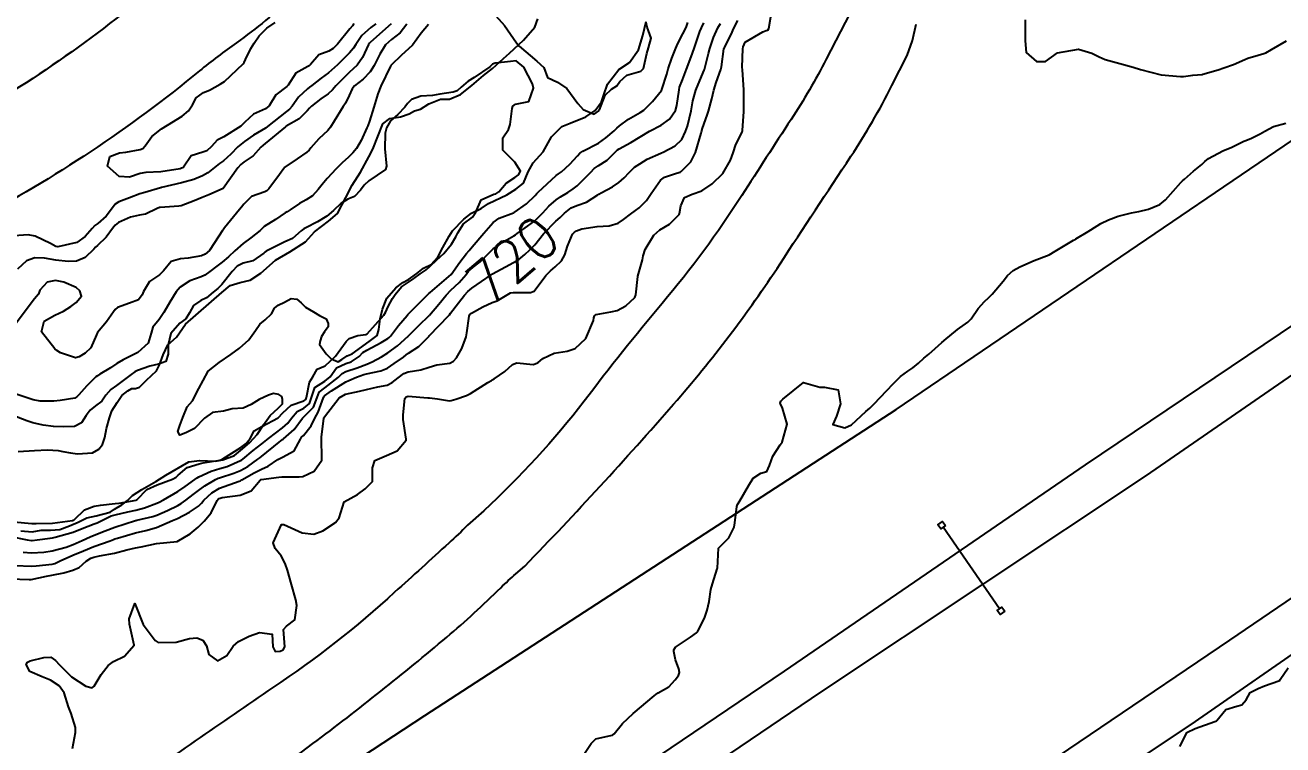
# Model space of a CAD drawing. Header units: metres. Extents: x 307586 to 320046, y 7427249 to 7434250.
# Drawn here: x 312959.3 to 313080.1, y 7432183.1 to 7432252.3 of the extents above; entities that cross this region are included whole.
import ezdxf
from ezdxf.enums import TextEntityAlignment as Align

# ---------------------------------------------------------------- set-up
doc = ezdxf.new("R2010")
doc.units = ezdxf.units.M
doc.header["$MEASUREMENT"] = 0
for name, color, linetype in [('Cotas', 45, 'Continuous'), ('Curvas de Nivel 1m', 11, 'Continuous'), ('Curvas de Nivel 5m', 15, 'Continuous'), ('Divisa', 42, 'FENCELINE2'), ('Hidrografia', 140, 'Continuous'), ('Linha Férrea', 20, 'Continuous'), ('Portico', 45, 'Continuous'), ('Vias Primárias', 230, 'Continuous')]:
    doc.layers.add(name, color=color, linetype=linetype)
doc.styles.add('Style-STANDARD', font='STANDARD.shx')
doc.linetypes.add('FENCELINE2', pattern='A,0.25,-0.1,[132,ltypeshp.shx,S=0.1,R=0,X=-0.1,Y=0],-0.1,1', length=1.45)

msp = doc.modelspace()

# ---------------------------------------------------------------- linework, layer by layer
at = {"layer": 'Curvas de Nivel 1m', "flags": 128}
for points, elevation in [([(312963.86, 7432182.77), (312964.14, 7432184.31), (312964.14, 7432184.77), (312963.71, 7432186.11), (312963.46, 7432186.77), (312963.05, 7432188.1), (312962.58, 7432188.79), (312961.75, 7432189.34), (312960.93, 7432189.63), (312959.76, 7432190.17), (312959.4, 7432190.82), (312959.54, 7432191.06), (312959.78, 7432191.18), (312961.1, 7432191.49), (312961.78, 7432191.54), (312962.22, 7432191.23), (312962.59, 7432190.79), (312963.76, 7432189.64), (312965.12, 7432188.76), (312965.74, 7432188.58), (312965.92, 7432188.75), (312966.62, 7432189.88), (312967.29, 7432190.73), (312967.78, 7432191.13), (312968.85, 7432191.64), (312969.79, 7432192.7), (312969.33, 7432194.7), (312969.31, 7432195.21), (312969.84, 7432196.7), (312970.64, 7432194.69), (312971.8, 7432193.13), (312972.08, 7432192.96), (312973.8, 7432192.97), (312975.1, 7432193.34), (312975.8, 7432193.38), (312976.36, 7432193.18), (312976.74, 7432192.62), (312976.95, 7432191.78), (312977.78, 7432191.19), (312978.69, 7432191.69), (312979.28, 7432192.59), (312979.8, 7432193.04), (312980.83, 7432193.54), (312981.81, 7432193.9), (312983.03, 7432193.76), (312983.09, 7432192.54), (312983.33, 7432192.07), (312983.79, 7432192.11), (312984.08, 7432192.24), (312984.25, 7432192.53), (312984.13, 7432194.21), (312984.41, 7432194.52), (312985.23, 7432195.11), (312985.4, 7432196.51), (312985.3, 7432197.06), (312984.91, 7432198.52), (312984.51, 7432199.9), (312984.3, 7432200.53), (312983.9, 7432201.27), (312983.34, 7432201.97), (312983.13, 7432202.54), (312983.93, 7432204.3), (312984.16, 7432204.3), (312985.92, 7432203.49), (312987.05, 7432203.37), (312987.92, 7432203.67), (312989.11, 7432204.47), (312989.46, 7432204.94), (312989.96, 7432206.46), (312991.24, 7432207.18), (312991.98, 7432207.71), (312992.68, 7432208.43), (312992.69, 7432209.74), (312992.9, 7432210.43), (312994.02, 7432210.94), (312995.05, 7432211.37), (312995.91, 7432212.39), (312995.91, 7432212.51), (312995.61, 7432214.39), (312995.61, 7432214.85), (312995.77, 7432216.39), (312995.91, 7432216.57), (312996.09, 7432216.64), (312997.98, 7432216.47), (312998.08, 7432216.46), (312998.17, 7432216.46), (312998.93, 7432216.36), (313000.08, 7432216.19), (313000.22, 7432216.2), (313000.67, 7432216.33), (313001.72, 7432216.69), (313002.09, 7432216.88), (313003.75, 7432217.95), (313004.1, 7432218.15), (313004.19, 7432218.2), (313004.36, 7432218.29), (313005.39, 7432219), (313006.12, 7432219.68), (313006.56, 7432219.83), (313008.12, 7432219.67), (313008.55, 7432219.82), (313009.05, 7432220.24), (313010.14, 7432220.76), (313011.38, 7432220.96), (313012.14, 7432221.2), (313013.19, 7432222.18), (313013.91, 7432223.91), (313013.95, 7432224.17), (313014, 7432224.35), (313014.18, 7432224.47), (313015.59, 7432224.74), (313016.18, 7432224.88), (313017.03, 7432225.31), (313017.88, 7432226.13), (313017.98, 7432226.36), (313018.18, 7432228.13), (313018.18, 7432228.17), (313018.23, 7432228.39), (313018.62, 7432229.75), (313018.68, 7432230.12), (313018.88, 7432230.74), (313019.7, 7432232.11), (313020.28, 7432232.61), (313021.22, 7432233.16), (313022.14, 7432234.08), (313022.19, 7432234.19), (313022.31, 7432234.93), (313022.65, 7432235.74), (313023.38, 7432236.06), (313024.33, 7432236.38), (313025.32, 7432237.05), (313026.34, 7432238.03), (313027.08, 7432239.31), (313027.33, 7432240.02), (313027.58, 7432240.82), (313028.19, 7432242.01), (313028.24, 7432242.17), (313028.36, 7432244.01), (313028.36, 7432244.06), (313028.37, 7432246.01), (313028.36, 7432246.09), (313028.22, 7432248.01), (313028.21, 7432248.27), (313028.26, 7432250.01), (313028.29, 7432250.22), (313028.5, 7432250.66), (313030.18, 7432251.66), (313030.51, 7432251.78), (313030.66, 7432251.83), (313030.76, 7432251.98), (313031.01, 7432253.49)], 722), ([(312957.87, 7432199.08), (312959.7, 7432198.99), (312959.87, 7432199.01), (312961.34, 7432199.33), (312961.87, 7432199.41), (312963.02, 7432199.64), (312963.88, 7432199.9), (312964.48, 7432200.16), (312965.16, 7432200.76), (312965.61, 7432201.04), (312965.9, 7432201.15), (312966.45, 7432201.29), (312967.9, 7432201.55), (312969.06, 7432201.87), (312969.91, 7432202.05), (312970.44, 7432202.16), (312971.91, 7432202.48), (312973.91, 7432202.65), (312975.16, 7432203.4), (312975.93, 7432204.02), (312976.23, 7432204.33), (312976.51, 7432204.62), (312977.16, 7432205.4), (312977.74, 7432206.61), (312977.84, 7432206.73), (312977.96, 7432206.8), (312978.24, 7432206.88), (312979.97, 7432207.11), (312981.01, 7432207.53), (312981.89, 7432208.56), (312981.94, 7432208.61), (312981.98, 7432208.62), (312983.69, 7432208.83), (312983.99, 7432208.87), (312985.63, 7432208.88), (312985.99, 7432208.9), (312987.08, 7432209.41), (312987.8, 7432210.49), (312987.82, 7432210.69), (312987.77, 7432212.49), (312987.79, 7432212.73), (312987.99, 7432214.49), (312988, 7432214.54), (312988.06, 7432214.64), (312989.48, 7432216.47), (312990.09, 7432216.82), (312991.43, 7432217.11), (312992.09, 7432217.27), (312993.19, 7432217.52), (312994.1, 7432217.68), (312994.57, 7432217.93), (312995.14, 7432218.4), (312995.69, 7432218.81), (312996.11, 7432218.98), (312997.32, 7432219.17), (312998.12, 7432219.43), (312998.85, 7432219.63), (313000.12, 7432219.8), (313000.47, 7432219.99), (313000.75, 7432220.33), (313001.25, 7432221.22), (313001.67, 7432222.32), (313001.75, 7432222.73), (313001.97, 7432224.32), (313002.03, 7432224.47), (313002.18, 7432224.62), (313003.28, 7432225.21), (313004.19, 7432225.62), (313004.67, 7432225.81), (313005.45, 7432226.28), (313005.93, 7432226.55), (313006.21, 7432226.61), (313007.87, 7432226.59), (313008.21, 7432226.74), (313009.33, 7432228.23), (313009.78, 7432228.68), (313010.24, 7432229.05), (313010.83, 7432229.63), (313011.16, 7432230.21), (313011.42, 7432231.05), (313011.91, 7432232.2), (313012.08, 7432232.4), (313012.28, 7432232.53), (313012.8, 7432232.71), (313014.28, 7432232.93), (313015.42, 7432233.02), (313016.28, 7432233.26), (313016.81, 7432233.63), (313017.46, 7432234.14), (313017.95, 7432234.49), (313018.3, 7432234.75), (313018.99, 7432235.44), (313019.45, 7432236.11), (313020.34, 7432237.39), (313020.74, 7432237.7), (313021.9, 7432238.08), (313022.25, 7432238.18), (313022.35, 7432238.23), (313023.27, 7432239.16), (313023.7, 7432240.06), (313024.25, 7432241.91), (313024.29, 7432242.05), (313024.4, 7432242.41), (313024.82, 7432243.64), (313024.95, 7432244.04), (313025.27, 7432245.2), (313025.46, 7432246.04), (313025.7, 7432246.79), (313026.14, 7432248.03), (313026.2, 7432248.3), (313026.44, 7432250.03), (313026.45, 7432250.07), (313026.49, 7432250.15), (313027.13, 7432251.41), (313027.4, 7432252.02), (313027.78, 7432252.76)], 721), ([(312957.92, 7432203.15), (312959.5, 7432202.82), (312959.91, 7432202.75), (312959.98, 7432202.75), (312960.45, 7432202.81), (312961.72, 7432202.99), (312961.92, 7432203.01), (312962.18, 7432203.06), (312963.92, 7432203.57), (312964.79, 7432203.9), (312965.93, 7432204.34), (312966.22, 7432204.45), (312966.81, 7432204.74), (312967.56, 7432205.12), (312967.94, 7432205.23), (312969.16, 7432205.5), (312969.95, 7432205.67), (312970.76, 7432205.88), (312971.96, 7432206.34), (312972.19, 7432206.45), (312972.61, 7432206.67), (312973.97, 7432207.47), (312974.69, 7432207.93), (312975.61, 7432208.63), (312975.82, 7432208.79), (312975.99, 7432208.89), (312977.19, 7432209.43), (312978, 7432209.66), (312978.72, 7432209.88), (312980.01, 7432210.44), (312980.1, 7432210.49), (312980.22, 7432210.58), (312981.2, 7432211.39), (312982.03, 7432212.04), (312982.67, 7432212.55), (312984.04, 7432213.6), (312984.54, 7432214.03), (312984.89, 7432214.52), (312985.44, 7432215.14), (312986.07, 7432215.47), (312986.64, 7432215.94), (312986.83, 7432216.5), (312987.13, 7432217.46), (312988.1, 7432218.06), (312988.61, 7432218.48), (312989.23, 7432219.36), (312990.12, 7432219.78), (312990.64, 7432219.94), (312991.39, 7432220.45), (312991.76, 7432220.82), (312992.14, 7432221.05), (312993.5, 7432221.78), (312994.15, 7432222.18), (312994.29, 7432222.27), (312994.41, 7432222.41), (312995.16, 7432223.41), (312996, 7432224.39), (312996.08, 7432224.49), (312996.18, 7432224.58), (312997.08, 7432225.49), (312997.96, 7432226.37), (312998.09, 7432226.49), (312998.21, 7432226.59), (313000.02, 7432228.14), (313000.22, 7432228.32), (313001.07, 7432229.51), (313001.71, 7432230.33), (313001.95, 7432230.63), (313002.26, 7432230.99), (313003.38, 7432232.3), (313004.28, 7432233.34), (313004.84, 7432233.73), (313006.23, 7432234.27), (313006.27, 7432234.29), (313006.29, 7432234.3), (313007.46, 7432235.11), (313008.32, 7432235.93), (313008.46, 7432236.11), (313008.6, 7432236.25), (313010.34, 7432237.86), (313010.54, 7432238.01), (313010.85, 7432238.21), (313011.65, 7432238.92), (313012.37, 7432239.73), (313012.59, 7432239.98), (313012.9, 7432240.19), (313014.38, 7432240.96), (313015.1, 7432241.45), (313015.91, 7432242.15), (313016.15, 7432242.39), (313016.4, 7432242.62), (313017.28, 7432243.27), (313018.41, 7432243.91), (313018.75, 7432244.12), (313019.57, 7432244.96), (313020.44, 7432246.01), (313020.47, 7432246.07), (313020.48, 7432246.1), (313020.95, 7432247.6), (313021.1, 7432248.09), (313021.45, 7432249.12), (313021.82, 7432250.09), (313022.03, 7432250.55), (313022.51, 7432251.46), (313022.8, 7432252.08), (313022.98, 7432252.54)], 718), ([(312995.97, 7432252.4), (312995.34, 7432251.56), (312994.5, 7432250.92), (312993.94, 7432250.42), (312993.39, 7432249.51), (312992.85, 7432248.43), (312992.46, 7432247.81), (312991.79, 7432247.11), (312990.96, 7432246.45), (312990.71, 7432246.19), (312990.43, 7432245.54), (312990.07, 7432244.81), (312989.86, 7432244.47), (312988.98, 7432243.07), (312988.65, 7432242.49), (312988.39, 7432242.17), (312987.52, 7432241.36), (312986.76, 7432240.51), (312986.58, 7432240.29), (312986.37, 7432240.08), (312985.44, 7432239.44), (312984.35, 7432238.72), (312984.24, 7432238.63), (312984.16, 7432238.53), (312983.74, 7432237.94), (312982.71, 7432236.55), (312982.51, 7432236.37), (312982.32, 7432236.28), (312981.04, 7432235.84), (312980.3, 7432235.08), (312980.08, 7432234.79), (312979.89, 7432234.59), (312978.47, 7432232.8), (312978.32, 7432232.61), (312978.27, 7432232.55), (312977.51, 7432231.37), (312977.02, 7432230.62), (312976.61, 7432230.27), (312976.25, 7432230.11), (312974.98, 7432229.91), (312974.24, 7432229.84), (312973.33, 7432229.57), (312972.58, 7432228.67), (312972.22, 7432228.3), (312971.25, 7432227.65), (312970.68, 7432226.7), (312970.54, 7432226.36), (312970.19, 7432225.89), (312969.34, 7432225.56), (312968.18, 7432225.16), (312967.94, 7432224.97), (312967.78, 7432224.73), (312967.13, 7432223.78), (312966.25, 7432222.75), (312966.21, 7432222.69), (312966.15, 7432222.52), (312965.6, 7432221.29), (312965.08, 7432220.76), (312964.48, 7432220.42), (312964.13, 7432220.31), (312962.69, 7432220.79), (312962.35, 7432221.01), (312962.14, 7432221.17), (312960.88, 7432222.81), (312961.14, 7432223.83), (312962.17, 7432224.41), (312962.98, 7432224.79), (312963.69, 7432225.26), (312964.19, 7432225.65), (312964.71, 7432226.25), (312964.56, 7432226.77), (312964.21, 7432227.07), (312963.01, 7432227.59), (312962.21, 7432227.74), (312961.42, 7432227.6), (312960.7, 7432226.82), (312960.59, 7432226.43), (312960.19, 7432225.99), (312959.69, 7432225.32), (312959.33, 7432224.83), (312958.16, 7432223.27)], 719), ([(312993, 7432252.43), (312992.51, 7432252.06), (312991.64, 7432251.31), (312991.06, 7432250.45), (312990.86, 7432250.09), (312990.48, 7432249.64), (312989.89, 7432249.05), (312989.32, 7432248.48), (312988.46, 7432247.71), (312987.75, 7432247.2), (312986.84, 7432246.51), (312986.62, 7432246.33), (312986.44, 7432246.19), (312985.58, 7432245.36), (312984.95, 7432244.52), (312984.7, 7432244.23), (312984.41, 7432244), (312982.6, 7432242.56), (312982.39, 7432242.41), (312981.25, 7432241.71), (312980.38, 7432241.12), (312979.75, 7432240.59), (312979.06, 7432239.9), (312978.35, 7432239.27), (312977.97, 7432238.99), (312977.51, 7432238.62), (312976.86, 7432238.1), (312976.33, 7432237.8), (312975.5, 7432237.47), (312974.33, 7432237.15), (312972.39, 7432236.68), (312972.34, 7432236.66), (312972.32, 7432236.66), (312970.79, 7432236.22), (312970.31, 7432236.07), (312969.32, 7432235.71), (312968.3, 7432235.32), (312967.95, 7432235.08), (312967.7, 7432234.74), (312967.08, 7432233.94), (312966.28, 7432233.24), (312966, 7432233.03), (312965.74, 7432232.76), (312965.06, 7432231.97), (312964.26, 7432231.4), (312962.44, 7432230.98), (312962.26, 7432231.03), (312961.75, 7432231.31), (312960.26, 7432232.01), (312959.59, 7432232.15), (312958.26, 7432232.05)], 721), ([(312998.05, 7432252.37), (312997.36, 7432251.53), (312996.52, 7432250.39), (312996.51, 7432250.37), (312996.49, 7432250.35), (312995.47, 7432249.41), (312994.46, 7432248.44), (312994.45, 7432248.42), (312994.42, 7432248.37), (312993.47, 7432246.42), (312993.18, 7432245.68), (312992.82, 7432244.43), (312992.4, 7432243.06), (312992.22, 7432242.62), (312992.13, 7432242.44), (312991.6, 7432241.22), (312991.15, 7432240.45), (312990.79, 7432240.03), (312990.36, 7432239.61), (312989.77, 7432239.05), (312989.19, 7432238.48), (312988.33, 7432237.57), (312987.84, 7432236.99), (312987.47, 7432236.5), (312986.92, 7432235.9), (312986.31, 7432235.49), (312985.67, 7432235.15), (312984.76, 7432234.53), (312984.47, 7432234.35), (312984.29, 7432234.24), (312983.37, 7432233.63), (312982.28, 7432232.93), (312982.08, 7432232.76), (312981.89, 7432232.56), (312980.99, 7432231.85), (312980.26, 7432231.3), (312979.45, 7432230.59), (312978.83, 7432230.02), (312978.24, 7432229.5), (312977.72, 7432229.12), (312977.04, 7432228.62), (312976.58, 7432228.27), (312976.22, 7432228.09), (312975.14, 7432227.71), (312974.21, 7432227.1), (312973.81, 7432226.66), (312973.19, 7432225.66), (312972.64, 7432224.67), (312972.17, 7432224.01), (312971.58, 7432223.26), (312971.4, 7432222.69), (312971.11, 7432221.73), (312970.13, 7432220.83), (312969.88, 7432220.7), (312968.72, 7432220.12), (312968.12, 7432219.76), (312967.49, 7432219.36), (312966.48, 7432218.75), (312966.25, 7432218.6), (312966.1, 7432218.48), (312965.22, 7432217.63), (312964.46, 7432216.77), (312964.28, 7432216.57), (312964.08, 7432216.44), (312962.67, 7432216.2), (312962.07, 7432216.14), (312960.73, 7432216.16), (312960.07, 7432216.28), (312958.33, 7432216.85)], 718), ([(312959.11, 7432201.62), (312959.9, 7432201.56), (312961.09, 7432201.62), (312961.9, 7432201.75), (312963.25, 7432202.12), (312963.91, 7432202.37), (312964.19, 7432202.49), (312964.79, 7432202.76), (312965.55, 7432203.12), (312965.92, 7432203.26), (312966.99, 7432203.67), (312967.93, 7432204.02), (312969.9, 7432204.67), (312969.93, 7432204.68), (312969.95, 7432204.68), (312970.03, 7432204.7), (312971.56, 7432205.06), (312971.94, 7432205.19), (312972.97, 7432205.64), (312973.96, 7432206.13), (312974.28, 7432206.32), (312974.73, 7432206.64), (312975.44, 7432207.16), (312975.97, 7432207.57), (312976.58, 7432208.02), (312977.59, 7432208.61), (312977.86, 7432208.74), (312977.99, 7432208.78), (312979.36, 7432209.22), (312980, 7432209.49), (312980.69, 7432209.88), (312981.67, 7432210.56), (312981.86, 7432210.71), (312982.02, 7432210.84), (312983.71, 7432212.21), (312984.03, 7432212.45), (312984.08, 7432212.49), (312984.13, 7432212.53), (312985.14, 7432213.43), (312985.95, 7432214.51), (312986, 7432214.57), (312986.05, 7432214.61), (312987.01, 7432215.56), (312987.37, 7432216.5), (312987.56, 7432217.02), (312988.09, 7432217.43), (312989.41, 7432218.47), (312989.75, 7432218.82), (312990.11, 7432219), (312991.21, 7432219.35), (312992.12, 7432219.71), (312992.64, 7432219.92), (312993.55, 7432220.42), (312994.14, 7432220.8), (312995.07, 7432221.47), (312996.12, 7432222.39), (312996.13, 7432222.41), (312996.15, 7432222.43), (312997.12, 7432223.42), (312998.11, 7432224.37), (312998.14, 7432224.4), (312998.17, 7432224.43), (312999.06, 7432225.49), (312999.75, 7432226.35), (313000.21, 7432226.81), (313001, 7432227.55), (313001.67, 7432228.33), (313001.91, 7432228.64), (313002.23, 7432228.94), (313003.01, 7432229.54), (313003.78, 7432230.3), (313004.26, 7432230.78), (313005.15, 7432231.4), (313006.27, 7432232.04), (313006.41, 7432232.13), (313006.57, 7432232.27), (313007.56, 7432232.98), (313008.29, 7432233.49), (313009.05, 7432234.24), (313009.62, 7432234.91), (313010.31, 7432235.5), (313010.74, 7432235.79), (313011.43, 7432236.21), (313011.97, 7432236.56), (313012.33, 7432236.85), (313013.66, 7432238.18), (313013.99, 7432238.53), (313014.35, 7432238.78), (313015.21, 7432239.32), (313016.05, 7432240.15), (313016.22, 7432240.31), (313016.38, 7432240.41), (313017.51, 7432241.01), (313018.39, 7432241.57), (313019.3, 7432242.12), (313020.4, 7432242.68), (313021.22, 7432243.27), (313021.78, 7432244.09), (313021.93, 7432244.58), (313022.13, 7432246.08), (313022.19, 7432246.34), (313022.45, 7432247.05), (313022.86, 7432248.07), (313023.31, 7432249.24), (313023.59, 7432250.06), (313024.14, 7432251.69), (313024.29, 7432252.05), (313024.52, 7432252.51)], 719), ([(312990.89, 7432252.46), (312990.75, 7432252.22), (312990.51, 7432251.93), (312989.31, 7432250.48), (312988.91, 7432250.06), (312988.48, 7432249.79), (312987.53, 7432249.45), (312986.73, 7432248.51), (312986.59, 7432248.38), (312986.46, 7432248.31), (312985.31, 7432247.67), (312984.57, 7432246.53), (312984.52, 7432246.45), (312984.44, 7432246.39), (312983.38, 7432245.6), (312982.76, 7432244.55), (312982.41, 7432244.26), (312981.24, 7432243.74), (312980.4, 7432242.97), (312980.04, 7432242.59), (312978.38, 7432241.56), (312977.76, 7432241.24), (312977.21, 7432240.62), (312976.76, 7432240.23), (312976.36, 7432240.09), (312975.25, 7432239.75), (312974.52, 7432238.65), (312974.43, 7432238.57), (312974.34, 7432238.54), (312974.19, 7432238.5), (312972.34, 7432238.2), (312970.89, 7432238.14), (312970.34, 7432238.05), (312969.32, 7432237.7), (312968.33, 7432237.76), (312967.23, 7432238.74), (312967.43, 7432239.67), (312968.36, 7432240.03), (312968.98, 7432240.1), (312970.37, 7432240.35), (312970.61, 7432240.45), (312970.85, 7432240.7), (312971.47, 7432241.6), (312972.39, 7432242.34), (312972.98, 7432242.67), (312974.4, 7432243.54), (312975, 7432244.06), (312975.39, 7432244.64), (312975.75, 7432245.31), (312976.43, 7432245.82), (312977, 7432246.06), (312978.05, 7432246.61), (312978.29, 7432246.77), (312978.45, 7432246.89), (312980.25, 7432248.58), (312980.34, 7432248.7), (312980.47, 7432248.99), (312981, 7432250.06), (312981.3, 7432250.57), (312981.79, 7432251.28), (312982.51, 7432252.01), (312983.34, 7432252.55)], 722), ([(313004.52, 7432253.19), (313005.37, 7432252.28), (313006.5, 7432250.6), (313006.77, 7432250.27), (313008.47, 7432248.84), (313009.14, 7432248.24), (313009.49, 7432247.27), (313010.45, 7432246.82), (313011.34, 7432246.21), (313012.42, 7432244.78), (313012.91, 7432244.19), (313013.97, 7432243.73), (313014.41, 7432244.05), (313014.47, 7432244.11), (313014.5, 7432244.17), (313015.02, 7432245.57), (313015.65, 7432246.16), (313016.14, 7432246.46), (313016.45, 7432246.89), (313017.12, 7432247.48), (313018.46, 7432247.88), (313018.7, 7432248.13), (313019.03, 7432249.57), (313019.21, 7432250.12), (313019.44, 7432251.06), (313019.07, 7432252.12), (313018.96, 7432252.56)], 717), ([(313055.4, 7432252.81), (313055.38, 7432251.68), (313055.38, 7432250.8), (313055.49, 7432249.68), (313056.48, 7432248.81), (313057.34, 7432248.8), (313058.49, 7432249.65), (313060.5, 7432250), (313061.79, 7432249.61), (313062.49, 7432249.25), (313063.06, 7432249.01), (313064.48, 7432248.61), (313065.76, 7432248.27), (313066.47, 7432248.05), (313068.46, 7432247.53), (313070.32, 7432247.36), (313070.46, 7432247.36), (313070.59, 7432247.37), (313071.51, 7432247.49), (313072.38, 7432247.57), (313072.46, 7432247.59), (313073.92, 7432248.01), (313074.47, 7432248.18), (313075.41, 7432248.51), (313076.49, 7432249), (313076.79, 7432249.13), (313077.77, 7432249.42), (313078.33, 7432249.58), (313078.5, 7432249.65), (313079.05, 7432249.95), (313080.51, 7432250.79)], 722), ([(312958.22, 7432204.54), (312959.93, 7432204.39), (312960.36, 7432204.38), (312961.93, 7432204.43), (312963.84, 7432204.68), (312963.93, 7432204.7), (312963.98, 7432204.72), (312964.06, 7432204.77), (312965.01, 7432205.7), (312965.95, 7432206.05), (312966.54, 7432206.16), (312967.96, 7432206.3), (312968.33, 7432206.35), (312969.96, 7432206.64), (312970.01, 7432206.65), (312970.08, 7432206.7), (312971.01, 7432207.65), (312971.98, 7432208.09), (312973.47, 7432208.66), (312973.8, 7432208.84), (312973.99, 7432209.04), (312974.87, 7432209.77), (312976.01, 7432210.13), (312976.42, 7432210.21), (312978.01, 7432210.49), (312978.11, 7432210.51), (312978.29, 7432210.61), (312980.02, 7432211.7), (312980.53, 7432212.07), (312980.93, 7432212.57), (312981.31, 7432213.3), (312982.04, 7432213.71), (312983.6, 7432214.54), (312984.06, 7432215.03), (312984.85, 7432215.75), (312986.08, 7432216.18), (312986.27, 7432216.32), (312986.33, 7432216.51), (312986.63, 7432217.97), (312986.96, 7432218.5), (312987.37, 7432219.24), (312988.12, 7432219.54), (312988.62, 7432219.99), (312989.13, 7432220.48), (312990.15, 7432221.87), (312990.44, 7432222.17), (312991.27, 7432222.45), (312992.05, 7432222.55), (312992.15, 7432222.62), (312993.77, 7432224.42), (312993.93, 7432224.66), (312994.19, 7432225.26), (312994.59, 7432226.01), (312994.86, 7432226.4), (312995.46, 7432227.15), (312996.22, 7432227.65), (312996.66, 7432227.95), (312997.25, 7432228.38), (312997.82, 7432228.78), (312998.23, 7432229.13), (312998.86, 7432229.75), (312999.52, 7432230.35), (313000.26, 7432231.23), (313000.67, 7432231.94), (313000.87, 7432232.33), (313001.42, 7432233.19), (313002.29, 7432233.84), (313002.6, 7432234.32), (313003.13, 7432235.49), (313004.32, 7432236.04), (313004.52, 7432236.09), (313004.83, 7432236.28), (313005.51, 7432237.1), (313006.34, 7432237.66), (313006.69, 7432237.92), (313006.9, 7432238.26), (313006.36, 7432239.14), (313005.19, 7432240.28), (313005.2, 7432241.46), (313005.73, 7432242.28), (313005.91, 7432242.76), (313006.1, 7432244.27), (313006.17, 7432244.52), (313006.42, 7432244.69), (313007.71, 7432244.97), (313008.15, 7432246.25), (313008.05, 7432246.65), (313007.22, 7432248.26), (313006.47, 7432248.88), (313005.94, 7432248.8), (313004.47, 7432248.63), (313004.22, 7432248.54), (313003.95, 7432248.3), (313002.45, 7432247.26), (313001.86, 7432246.91), (313001.2, 7432246.33), (313000.8, 7432245.98), (313000.44, 7432245.87), (312999.15, 7432245.65), (312998.43, 7432245.54), (312997.33, 7432245.48), (312996.42, 7432245.15), (312996.05, 7432244.76), (312995.77, 7432244.4), (312995.1, 7432243.71), (312994.4, 7432243.11), (312994.03, 7432242.42), (312993.9, 7432241.93), (312993.86, 7432240.42), (312994.03, 7432238.73), (312993.94, 7432238.42), (312992.33, 7432237.33), (312991.87, 7432236.91), (312991.51, 7432236.45), (312990.96, 7432235.81), (312990.31, 7432235.58), (312989.62, 7432235.15), (312988.94, 7432234.48), (312988.29, 7432233.95), (312987.38, 7432233.4), (312986.28, 7432232.81), (312986.08, 7432232.71), (312985.81, 7432232.51), (312984.98, 7432231.8), (312984.26, 7432231.46), (312982.46, 7432230.56), (312982.34, 7432230.47), (312982.25, 7432230.38), (312981.17, 7432229.64), (312980.24, 7432229.41), (312979.69, 7432229.13), (312979.2, 7432228.6), (312978.21, 7432227.36), (312977.83, 7432226.99), (312977.36, 7432226.62), (312976.74, 7432226.08), (312976.19, 7432225.83), (312975.48, 7432225.34), (312975.08, 7432224.64), (312974.74, 7432224.07), (312974.16, 7432223.66), (312973.31, 7432222.66), (312973.04, 7432221.57), (312973.03, 7432220.67), (312972.82, 7432219.97), (312972.12, 7432219.7), (312971.28, 7432219.52), (312970.11, 7432219.09), (312969.85, 7432218.96), (312969.5, 7432218.71), (312968.09, 7432217.67), (312967.55, 7432217.28), (312967.07, 7432216.74), (312966.68, 7432216.14), (312966.07, 7432215.69), (312965.54, 7432215.27), (312965.16, 7432214.76), (312964.72, 7432214.08), (312964.04, 7432213.72), (312962.95, 7432213.69), (312962.04, 7432213.71), (312961.02, 7432213.84), (312960.05, 7432214.07), (312959.47, 7432214.26), (312958.05, 7432214.81)], 717), ([(313012.99, 7432182.18), (313013.68, 7432183.25), (313014.15, 7432183.7), (313015.69, 7432184.05), (313015.77, 7432184.07), (313015.9, 7432184.15), (313016.7, 7432185.15), (313017.72, 7432186.13), (313019.74, 7432187.82), (313019.89, 7432187.95), (313020.14, 7432188.1), (313021.15, 7432188.68), (313021.76, 7432189.35), (313022.07, 7432189.78), (313022.18, 7432190.07), (313022.1, 7432190.4), (313021.78, 7432191.28), (313021.62, 7432192.08), (313021.63, 7432192.24), (313021.8, 7432192.5), (313023.22, 7432193.47), (313023.81, 7432193.88), (313023.9, 7432193.96), (313023.95, 7432194.05), (313024.58, 7432195.29), (313024.84, 7432196.04), (313025.01, 7432196.88), (313025.18, 7432198.04), (313025.33, 7432198.58), (313025.81, 7432200.03), (313025.82, 7432200.1), (313025.91, 7432202.03), (313026.93, 7432203.02), (313027.42, 7432204.02), (313027.5, 7432204.46), (313027.68, 7432206.01), (313027.75, 7432206.23), (313027.97, 7432206.56), (313028.79, 7432208), (313029.25, 7432208.74), (313030, 7432209.23), (313030.58, 7432209.4), (313030.82, 7432209.97), (313031.14, 7432210.85), (313031.84, 7432211.96), (313031.93, 7432212.07), (313032.04, 7432212.21), (313032.52, 7432213.95), (313032.08, 7432215.48), (313031.85, 7432215.96), (313031.9, 7432216.15), (313032.09, 7432216.33), (313034.1, 7432217.93), (313035.67, 7432217.49), (313036.1, 7432217.48), (313037.43, 7432217.23), (313037.66, 7432215.89), (313037.26, 7432214.7), (313036.92, 7432213.9), (313038.05, 7432213.57), (313038.7, 7432213.88), (313040.08, 7432215.15), (313040.46, 7432215.48), (313040.84, 7432215.85), (313042.1, 7432217.17), (313042.7, 7432217.83), (313043.4, 7432218.53), (313044.12, 7432219.03), (313044.59, 7432219.34), (313045.14, 7432219.8), (313045.66, 7432220.27), (313046.14, 7432220.68), (313046.73, 7432221.2), (313047.39, 7432221.78), (313047.8, 7432222.13), (313048.16, 7432222.44), (313048.9, 7432223.03), (313049.89, 7432223.74), (313050.19, 7432224.05), (313050.87, 7432225.06), (313051.48, 7432225.73), (313051.85, 7432226.08), (313052.21, 7432226.44), (313053.27, 7432227.7), (313053.7, 7432228.23), (313054.24, 7432228.71), (313054.86, 7432229.07), (313056.25, 7432229.67), (313057.68, 7432230.23), (313058.26, 7432230.57), (313060.04, 7432231.62), (313060.2, 7432231.7), (313060.27, 7432231.74), (313061.44, 7432232.45), (313062.29, 7432233.01), (313062.67, 7432233.22), (313063.4, 7432233.58), (313064.31, 7432233.94), (313065.62, 7432234.25), (313066.31, 7432234.38), (313067.23, 7432234.62), (313068.32, 7432235.07), (313068.86, 7432235.52), (313070.34, 7432237.16), (313070.51, 7432237.33), (313070.7, 7432237.5), (313071.57, 7432238.27), (313072.36, 7432238.9), (313072.66, 7432239.18), (313073, 7432239.47), (313074.38, 7432240.22), (313075.24, 7432240.58), (313076.39, 7432241.13), (313076.6, 7432241.22), (313077.12, 7432241.42), (313077.98, 7432241.84), (313078.4, 7432242.1), (313079.26, 7432242.54), (313080.42, 7432242.87)], 723), ([(313070.24, 7432182.95), (313070.55, 7432183.49), (313070.92, 7432184.28), (313071.72, 7432184.69), (313073.61, 7432185.34), (313073.72, 7432185.38), (313073.77, 7432185.4), (313073.81, 7432185.45), (313074.68, 7432186.49), (313075.74, 7432186.82), (313076.22, 7432186.95), (313076.63, 7432187.42), (313077.02, 7432188.15), (313077.76, 7432188.54), (313078.39, 7432188.77), (313079.77, 7432189.26), (313079.85, 7432189.3), (313079.89, 7432189.38), (313080.66, 7432190.5)], 724)]:
    msp.add_lwpolyline(points, dxfattribs=dict(at, elevation=elevation))
at = {"layer": 'Curvas de Nivel 5m', "elevation": 720, "flags": 128}
for points in [[(312958.38, 7432200.34), (312959.89, 7432200.3), (312960.37, 7432200.33), (312961.89, 7432200.49), (312962.14, 7432200.55), (312962.66, 7432200.79), (312963.9, 7432201.33), (312964.9, 7432201.76), (312965.91, 7432202.17), (312967.46, 7432202.73), (312967.79, 7432202.85), (312967.91, 7432202.9), (312968.17, 7432202.99), (312969.92, 7432203.49), (312970.91, 7432203.71), (312971.93, 7432204), (312973.46, 7432204.66), (312973.78, 7432204.8), (312973.94, 7432204.87), (312975.1, 7432205.48), (312975.95, 7432206.07), (312976.24, 7432206.35), (312976.46, 7432206.62), (312977.23, 7432207.35), (312977.97, 7432207.77), (312979.86, 7432208.46), (312979.98, 7432208.5), (312980.04, 7432208.52), (312980.13, 7432208.58), (312981.3, 7432209.26), (312982, 7432209.6), (312982.66, 7432209.89), (312983.59, 7432210.54), (312984.02, 7432210.78), (312985.16, 7432211.38), (312985.77, 7432212.51), (312985.87, 7432212.68), (312986.04, 7432212.85), (312986.77, 7432213.78), (312987.15, 7432214.5), (312987.46, 7432215.1), (312987.96, 7432216.49), (312988, 7432216.58), (312988.08, 7432216.66), (312988.74, 7432217.13), (312990.1, 7432218.01), (312990.4, 7432218.15), (312991.14, 7432218.45), (312991.84, 7432218.71), (312992.11, 7432218.77), (312993.48, 7432219.05), (312994.12, 7432219.32), (312994.77, 7432219.76), (312995.64, 7432220.39), (312995.92, 7432220.61), (312996.14, 7432220.75), (312997.14, 7432221.39), (312998.08, 7432222.37), (312998.11, 7432222.41), (312998.15, 7432222.45), (312999.97, 7432224.34), (313000.06, 7432224.45), (313000.18, 7432224.61), (313000.93, 7432225.6), (313001.51, 7432226.33), (313001.84, 7432226.69), (313002.21, 7432227.02), (313004.07, 7432228.29), (313004.16, 7432228.35), (313004.22, 7432228.4), (313005.45, 7432229.06), (313006.24, 7432229.48), (313006.73, 7432229.78), (313007.31, 7432230.26), (313007.81, 7432230.7), (313008.26, 7432231.19), (313009.11, 7432232.24), (313010.29, 7432233.44), (313010.7, 7432233.81), (313011.11, 7432234.21), (313011.76, 7432234.74), (313012.3, 7432234.97), (313013.23, 7432235.27), (313014.32, 7432235.98), (313014.43, 7432236.06), (313014.66, 7432236.17), (313015.73, 7432236.75), (313016.33, 7432237.16), (313016.86, 7432237.62), (313017.33, 7432238.14), (313017.86, 7432238.63), (313018.36, 7432238.98), (313019.08, 7432239.4), (313020.37, 7432240), (313020.44, 7432240.03), (313020.6, 7432240.1), (313021.76, 7432240.7), (313022.39, 7432241.31), (313022.76, 7432242.07), (313022.93, 7432242.6), (313023.28, 7432244.07), (313023.46, 7432245.03), (313023.74, 7432246.06), (313024.46, 7432247.76), (313024.55, 7432247.96), (313024.58, 7432248.05), (313024.97, 7432249.56), (313025.08, 7432250.04), (313025.43, 7432251.11), (313025.85, 7432252.04), (313026.1, 7432252.45)], [(312994.46, 7432252.41), (312992.5, 7432250.67), (312992.38, 7432250.56), (312992.3, 7432250.44), (312991.72, 7432249.2), (312991.19, 7432248.45), (312990.82, 7432248.09), (312990.46, 7432247.78), (312989.16, 7432246.48), (312988.83, 7432246.09), (312988.43, 7432245.71), (312987.72, 7432245.2), (312986.83, 7432244.51), (312986.61, 7432244.31), (312986.41, 7432244.06), (312985.63, 7432243.29), (312984.39, 7432242.58), (312984.31, 7432242.53), (312982.38, 7432240.91), (312982.17, 7432240.77), (312981.94, 7432240.56), (312981.21, 7432239.72), (312980.35, 7432239.16), (312980.02, 7432238.91), (312979.74, 7432238.59), (312978.32, 7432236.61), (312976.94, 7432236), (312976.31, 7432235.72), (312975.54, 7432235.4), (312974.3, 7432234.94), (312974.06, 7432234.89), (312972.29, 7432234.78), (312972.21, 7432234.77), (312971.99, 7432234.68), (312970.86, 7432234.12), (312970.29, 7432234.02), (312969.42, 7432233.85), (312968.28, 7432233.32), (312967.95, 7432233.06), (312967.7, 7432232.74), (312967.1, 7432231.9), (312966.26, 7432231.12), (312966.06, 7432230.95), (312965.9, 7432230.75), (312965.06, 7432229.95), (312964.24, 7432229.62), (312963.44, 7432229.57), (312962.24, 7432229.7), (312961.16, 7432229.89), (312960.24, 7432229.93), (312959.42, 7432229.65), (312958.57, 7432228.84)]]:
    msp.add_lwpolyline(points, dxfattribs=at)
at = {"layer": 'Divisa'}
msp.add_lwpolyline([(312968.65, 7432166.85), (312997.69, 7432185.94), (313043, 7432215.34), (313092.76, 7432249.18)], dxfattribs=at)
at = {"layer": 'Hidrografia'}
for points, elevation in [([(312958.64, 7432211.32), (312960.19, 7432211.39), (312961.44, 7432211.47), (312962.48, 7432211.39), (312962.92, 7432211.32), (312963.66, 7432211.17), (312964.32, 7432211.1), (312965.79, 7432211.17), (312966.38, 7432211.54), (312966.75, 7432211.98), (312966.97, 7432212.65), (312967.12, 7432213.53), (312967.41, 7432214.56), (312967.64, 7432215.22), (312968.15, 7432216.03), (312968.59, 7432216.7), (312969.18, 7432217.14), (312969.55, 7432217.36), (312969.92, 7432217.36), (312970.29, 7432217.51), (312970.95, 7432218.17), (312971.91, 7432219.05), (312972.21, 7432219.64), (312972.57, 7432220.6), (312973.02, 7432221.56), (312973.83, 7432222.3), (312974.71, 7432223.55), (312978.19, 7432226.6), (312979, 7432227.26), (312979.96, 7432227.55), (312980.92, 7432227.77), (312981.95, 7432228.44), (312983.35, 7432229.69), (312984.75, 7432230.5), (312986.23, 7432231.46), (312987.11, 7432232.42), (312988.44, 7432233.45), (312989.32, 7432234.18), (312990.13, 7432235.73), (312990.72, 7432236.91), (312991.53, 7432238.16), (312992.34, 7432239.64), (312992.71, 7432240.37), (312993.68, 7432242.82), (312994.34, 7432243.34), (312995.38, 7432243.48), (312996.19, 7432243.78), (312996.7, 7432244.07), (312997.29, 7432244.22), (312998.1, 7432244.74), (312999.21, 7432245.18), (313000.09, 7432245.18), (313001.12, 7432245.62), (313002.23, 7432246.5), (313003.34, 7432247.46), (313004.22, 7432248.12), (313005.25, 7432249.08), (313005.84, 7432249.6), (313007.17, 7432250.85), (313008.27, 7432252.1), (313008.57, 7432252.91)], 246.45), ([(312958.88, 7432203.67), (312959.99, 7432203.6), (312960.83, 7432203.74), (312961.74, 7432203.74), (312962.65, 7432203.81), (312963.55, 7432204.16), (312964.39, 7432204.51), (312965.23, 7432204.93), (312966.14, 7432205.13), (312967.46, 7432205.48), (312967.88, 7432205.76), (312968.58, 7432206.18), (312969.14, 7432206.6), (312969.62, 7432207.09), (312970.53, 7432207.65), (312971.86, 7432208.41), (312972.83, 7432209.04), (312975.02, 7432210.31), (312976.06, 7432210.45), (312977.6, 7432210.38), (312978.3, 7432210.52), (312979.41, 7432210.94), (312980.18, 7432211.57), (312980.88, 7432212.19), (312981.58, 7432212.96), (312982.21, 7432213.87), (312982.83, 7432214.78), (312983.6, 7432215.47), (312984.02, 7432215.89), (312984.02, 7432216.31), (312983.95, 7432216.59), (312983.67, 7432216.8), (312983.18, 7432216.87), (312982.69, 7432216.73), (312981.79, 7432216.31), (312981.02, 7432215.82), (312980.25, 7432215.47), (312979.2, 7432215.4), (312978.37, 7432215.19), (312977.32, 7432215.05), (312976.55, 7432214.5), (312975.58, 7432213.52), (312974.74, 7432213.1), (312974.18, 7432212.89), (312973.97, 7432213.24), (312974.18, 7432213.8), (312974.46, 7432214.57), (312974.88, 7432215.61), (312975.37, 7432216.17), (312975.99, 7432217.36), (312976.41, 7432218.12), (312976.9, 7432219.03), (312977.95, 7432219.87), (312979.07, 7432220.63), (312979.9, 7432221.26), (312980.81, 7432222.03), (312981.44, 7432222.94), (312981.86, 7432223.56), (312982.35, 7432223.98), (312982.97, 7432224.54), (312983.25, 7432225.1), (312983.6, 7432225.38), (312984.23, 7432225.66), (312984.86, 7432226.01), (312985.42, 7432225.94), (312985.83, 7432225.59), (312986.25, 7432225.17), (312987.02, 7432224.75), (312987.58, 7432224.4), (312988.21, 7432224.05), (312988.42, 7432223.63), (312988.42, 7432223.29), (312988.07, 7432222.8), (312987.79, 7432222.38), (312987.65, 7432221.96), (312987.58, 7432221.61), (312988.21, 7432220.7), (312988.7, 7432220.22), (312989.39, 7432219.94), (312989.74, 7432220.15), (312990.23, 7432220.5), (312990.72, 7432220.7), (312992.35, 7432221.9), (312993.14, 7432222.47), (312993.28, 7432223.05), (312993.43, 7432224.05), (312993.64, 7432224.98), (312994.07, 7432226.06), (312994.93, 7432227.06), (312995.58, 7432227.56), (312996.15, 7432227.85), (312996.94, 7432228.42), (312997.59, 7432228.93), (312998.3, 7432229.28), (312998.95, 7432230), (312999.45, 7432230.93), (313000.03, 7432232.01), (313000.38, 7432232.51), (313001.46, 7432233.66), (313002.18, 7432234.23), (313003.11, 7432234.66), (313003.83, 7432235.16), (313005.59, 7432235.98), (313006.45, 7432236.52), (313007.17, 7432237.11), (313007.62, 7432238.19), (313008.11, 7432239.05), (313009.06, 7432240.13), (313009.87, 7432241.57), (313010.86, 7432242.56), (313011.67, 7432242.87), (313013.16, 7432243.5), (313014.06, 7432244.09), (313014.69, 7432244.94), (313014.96, 7432245.8), (313015.18, 7432246.43), (313015.27, 7432246.61), (313016.33, 7432248.03), (313017.37, 7432248.71), (313018.23, 7432249.93), (313018.64, 7432251.29), (313018.96, 7432252.64)], 128.58)]:
    msp.add_lwpolyline(points, dxfattribs=dict(at, elevation=elevation))
at = {"layer": 'Linha Férrea'}
for points in [[(312831.22, 7432081.47), (312838.5, 7432083.69), (312855.22, 7432088.46, -0.017666), (312865.88, 7432091.09, 0.009391), (312870.76, 7432092.21), (312885.4, 7432096.7, 0.010973), (312897.3, 7432100.63), (312907.86, 7432104.44, -0.031419), (312912.5, 7432106.32), (312947.48, 7432122.34), (312960.11, 7432129.65, -0.021992), (312971, 7432135.31, -0.013948), (312979.37, 7432138.93), (312992.03, 7432144.77), (313014.43, 7432155.67, 0.020805), (313017.74, 7432157.46, -0.001658), (313030.08, 7432164.73, -0.005063), (313046.28, 7432173.99, 0.015456), (313050.27, 7432176.38), (313075.04, 7432193.18), (313118.77, 7432222.93), (313142.27, 7432239.19), (313159.55, 7432250.99)], [(313165.65, 7432250.54), (313162.18, 7432248.02), (313138.27, 7432231.44), (313113.65, 7432214.32), (313096.21, 7432202.36), (313071.32, 7432185.05), (313058.84, 7432176.75, -0.019286), (313055.3, 7432174.58, -0.043446), (313048.55, 7432171.55, 0.029573), (313039.01, 7432167.57, -0.005161), (313017.74, 7432157.46, 17.307932)]]:
    msp.add_lwpolyline(points, format="xyb", dxfattribs=at)
for points in [[(312993.64, 7432159.62), (313035.84, 7432188.22), (313067.03, 7432209.01), (313115.13, 7432242.21)], [(313002.87, 7432170.29), (313032.27, 7432190.18), (313061.18, 7432210.03), (313084.64, 7432225.82)]]:
    msp.add_lwpolyline(points, dxfattribs=at)
at = {"layer": 'Portico'}
for points in [[(313047.74, 7432204.2), (313047.3, 7432203.87), (313047.01, 7432204.26), (313047.46, 7432204.59)], [(313053.44, 7432195.95), (313052.99, 7432195.63), (313052.71, 7432196.02), (313053.16, 7432196.34)]]:
    msp.add_lwpolyline(points, close=True, dxfattribs=at)
msp.add_lwpolyline([(313052.93, 7432196.18), (313047.52, 7432204.04)], dxfattribs=at)
at = {"layer": 'Vias Primárias', "elevation": 723.6}
for points in [[(313045.17, 7432448.02, 0.021329), (313043.91, 7432444.83, -0.00208), (313040.52, 7432435.54, 0.026047), (313036.19, 7432421.67, 0.018369), (313034.16, 7432412.3, 0.014265), (313032.51, 7432401.22, -0.010021), (313030.66, 7432388.11, 0.016235), (313029.07, 7432375.64), (313026.71, 7432352.75, -0.017557), (313024.2, 7432334.69, -0.026561), (313020.77, 7432319.78, -0.036493), (313018.84, 7432314.53, -0.005135), (313013.33, 7432302.7), (313010.92, 7432298.65, -0.058968), (312993.9, 7432276.53, -0.007076), (312978.82, 7432261.51, -0.038867), (312974.47, 7432257.91, 0.018564), (312970.38, 7432254.8, -0.050134), (312950.27, 7432241.4, -0.055442), (312932.35, 7432234.31, 0.003098), (312922.84, 7432231.65, -0.0501), (312907.63, 7432228.91, -0.039261), (312881.4, 7432228.92, -0.039051), (312838.9, 7432235.65, -0.067533)], [(313045.17, 7432448.02, 0.021329), (313043.91, 7432444.83, -0.00208), (313040.52, 7432435.54, 0.026047), (313036.19, 7432421.67, 0.018369), (313034.16, 7432412.3, 0.014265), (313032.51, 7432401.22, -0.010021), (313030.66, 7432388.11, 0.016235), (313029.07, 7432375.64), (313026.71, 7432352.75, -0.017557), (313024.2, 7432334.69, -0.026561), (313020.77, 7432319.78, -0.036493), (313018.84, 7432314.53, -0.005135), (313013.33, 7432302.7), (313010.92, 7432298.65, -0.058968), (312993.9, 7432276.53, -0.007076), (312978.82, 7432261.51, -0.038867), (312974.47, 7432257.91, 0.018564), (312970.38, 7432254.8, -0.050134), (312950.27, 7432241.4, -0.055442), (312932.35, 7432234.31, 0.003098), (312922.84, 7432231.65, -0.0501), (312907.63, 7432228.91, -0.039261), (312881.4, 7432228.92, -0.039051), (312838.9, 7432235.65, -0.067533)], [(313029.36, 7432317.32, -0.036493), (313026.98, 7432310.85, -0.005296), (313021.22, 7432298.47), (313018.59, 7432294.07, -0.058968), (313000.29, 7432270.29, -0.007076), (312985.03, 7432255.09, -0.038867), (312979.61, 7432250.61, 0.018564), (312976.05, 7432247.9, -0.050134), (312954.45, 7432233.51, -0.055442), (312934.7, 7432225.69, 0.003098), (312925.29, 7432223.07, -0.0501), (312908.32, 7432220.01, -0.039261), (312880.69, 7432220.02, -0.039051), (312836.82, 7432226.96, -0.067533)], [(313029.36, 7432317.32, -0.036493), (313026.98, 7432310.85, -0.005296), (313021.22, 7432298.47), (313018.59, 7432294.07, -0.058968), (313000.29, 7432270.29, -0.007076), (312985.03, 7432255.09, -0.038867), (312979.61, 7432250.61, 0.018564), (312976.05, 7432247.9, -0.050134), (312954.45, 7432233.51, -0.055442), (312934.7, 7432225.69, 0.003098), (312925.29, 7432223.07, -0.0501), (312908.32, 7432220.01, -0.039261), (312880.69, 7432220.02, -0.039051), (312836.82, 7432226.96, -0.067533)]]:
    msp.add_lwpolyline(points, format="xyb", dxfattribs=at)
at = {"layer": 'Vias Primárias'}
for points in [[(313042.23, 7432260.56), (313036.28, 7432249.03, -0.025778), (313032.89, 7432243.22, 0.002077), (313028.16, 7432235.91, -0.032187), (313020.52, 7432225.55, 0.013544), (313013.03, 7432216.15, -0.039601), (313003.37, 7432205.6), (313001.81, 7432204.23, -0.023407), (313000, 7432202.51, -0.003901), (312994.8, 7432197.77, -0.039711), (312983.09, 7432188.63, -0.00321), (312975.64, 7432183.49, -0.038239), (312967.69, 7432178.55, -0.010645)], [(313042.23, 7432260.56), (313036.28, 7432249.03, -0.025778), (313032.89, 7432243.22, 0.002077), (313028.16, 7432235.91, -0.032187), (313020.52, 7432225.55, 0.013544), (313013.03, 7432216.15, -0.039601), (313003.37, 7432205.6), (313001.81, 7432204.23, -0.023407), (313000, 7432202.51, -0.003901), (312994.8, 7432197.77, -0.039711), (312983.09, 7432188.63, -0.00321), (312975.64, 7432183.49, -0.038239), (312967.69, 7432178.55, -0.010645)], [(312977.86, 7432177.11, 0.025601), (312986.96, 7432183.23, 0.014508), (312999.82, 7432193.47, 0.01941), (313005, 7432198.21, -0.017106), (313006.46, 7432199.55), (313007.31, 7432200.29, 0.012676), (313021.6, 7432215.85, 0.034556), (313031.84, 7432229.36, -0.00118), (313038.64, 7432239.69, 0.028705), (313042.59, 7432246.49), (313044.06, 7432249.39), (313044.56, 7432250.82), (313044.9, 7432252.38)], [(312977.86, 7432177.11, 0.025601), (312986.96, 7432183.23, 0.014508), (312999.82, 7432193.47, 0.01941), (313005, 7432198.21, -0.017106), (313006.46, 7432199.55), (313007.31, 7432200.29, 0.012676), (313021.6, 7432215.85, 0.034556), (313031.84, 7432229.36, -0.00118), (313038.64, 7432239.69, 0.028705), (313042.59, 7432246.49), (313044.06, 7432249.39), (313044.56, 7432250.82), (313044.9, 7432252.38)]]:
    msp.add_lwpolyline(points, format="xyb", dxfattribs=at)

# ---------------------------------------------------------------- texts
at = {"layer": 'Cotas', "style": 'Style-STANDARD'}
msp.add_text('720', height=4, rotation=40.7299, dxfattribs=at).set_placement((313006.15, 7432229.75, 720), align=Align.MIDDLE_CENTER)

doc.saveas('drawing.dxf')
